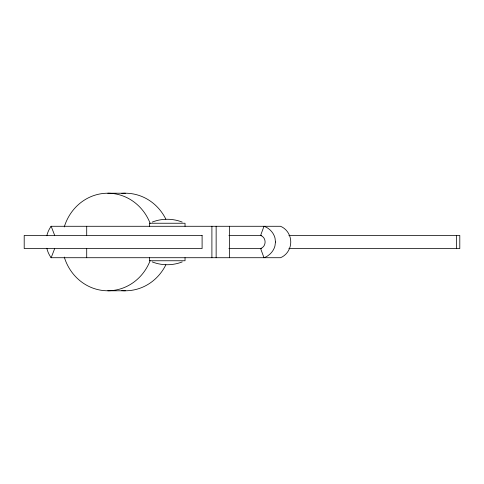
<?xml version="1.0" encoding="UTF-8"?>
<svg xmlns="http://www.w3.org/2000/svg" width="484" height="484" viewBox="0 0 484 484"><rect width="100%" height="100%" fill="white"/><g stroke="black" fill="none" stroke-linecap="round" stroke-linejoin="round"><path stroke-width="0.73" d="M51.165 257.718L54.704 248.552M152.242 222.077C161.801 218.332 172.637 218.332 182.202 222.077M182.202 261.923C172.637 265.668 161.801 265.668 152.242 261.923M107.829 193.219L125.374 193.219M51.002 226.282L280.551 226.282A16.916 16.184 -90 0 1 290.763 242A16.916 16.184 -90 0 1 280.551 257.718L51.002 257.718M228.89 235.448L261.396 235.448M288.839 235.448L459.8 235.448L459.8 248.552L288.839 248.552M228.89 248.552L261.396 248.552M107.829 290.781L125.374 290.781M51.165 226.282L54.704 235.448M456.406 235.448L456.406 248.552M229.513 226.282L229.513 257.718M216.142 226.282L216.142 257.718M211.901 226.282L211.901 257.718M185.033 226.282L185.033 223.245L149.411 223.245L149.411 226.282M185.033 257.718L185.033 260.755L149.411 260.755L149.411 257.718M86.709 226.282L86.709 235.266M86.709 248.734L86.709 257.718M51.153 257.73A26.009 24.896 -90 0 1 46.821 248.262M46.821 235.738A26.009 24.896 -90 0 1 51.153 226.27M121.78 193.37A48.781 45.798 -90 0 1 165.855 219.173M165.855 264.827A48.781 45.798 -90 0 1 121.78 290.63M64.269 226.923A48.781 45.798 -90 0 1 106.026 193.255A48.781 45.798 -90 0 1 150.143 223.33M150.143 260.67A48.781 45.798 -90 0 1 106.026 290.745A48.781 45.798 -90 0 1 64.269 257.077M275.463 242L274.948 245.999A16.952 16.916 90 0 1 267.833 255.764L266.956 256.357A19.886 19.596 -90 0 1 263.986 257.718L260.616 248.552C266.599 246.574 266.599 237.426 260.616 235.448L263.986 226.282A19.886 19.596 90 0 1 266.956 227.643L267.858 228.2A16.952 16.916 -90 0 1 274.997 237.989L275.463 242M202.1 235.448L24.2 235.448L24.2 248.552L202.1 248.552L202.1 235.448"/></g></svg>
